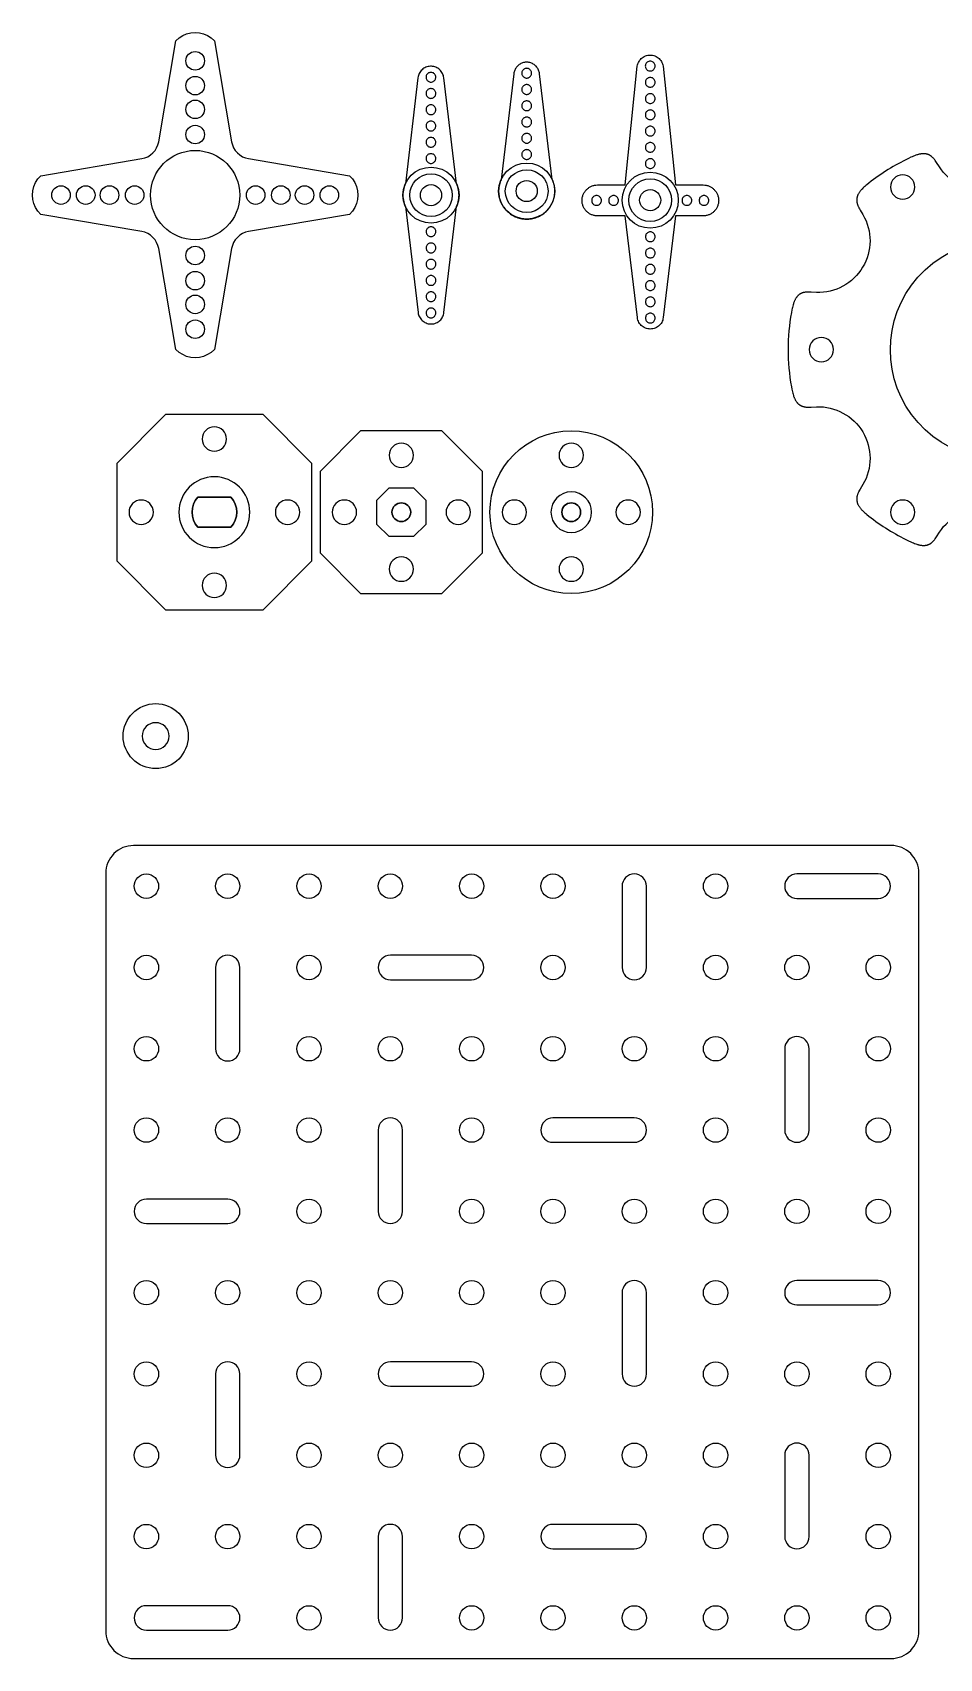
# Model space of a CAD drawing. Extents: x 544 to 790, y -228 to 395.
# Drawn here: x 543.9 to 655.4, y 194.5 to 394.5 of the extents above; entities that cross this region are included whole.
import ezdxf

# ---------------------------------------------------------------- set-up
doc = ezdxf.new("R2010")
doc.units = 0
doc.layers.add('FAB', color=7, linetype='CONTINUOUS')
doc.layers.add('SPACERS', color=7, linetype='CONTINUOUS')

msp = doc.modelspace()

# ---------------------------------------------------------------- linework, layer by layer
at = {"layer": 'FAB'}
for points in [[(561.47, 355.54), (559.37, 367.98), (559.28, 368.36), (559.12, 368.72), (558.92, 369.05), (558.66, 369.35), (558.37, 369.61), (558.03, 369.81), (557.67, 369.97), (557.29, 370.06), (544.86, 372.16), (544.51, 372.56), (544.23, 373.01), (544.02, 373.5), (543.9, 374.02), (543.86, 374.54), (543.9, 375.07), (544.02, 375.59), (544.23, 376.08), (544.51, 376.53), (544.86, 376.93), (557.29, 379.03), (557.67, 379.12), (558.03, 379.27), (558.37, 379.48), (558.66, 379.74), (558.92, 380.03), (559.12, 380.37), (559.28, 380.73), (559.37, 381.11), (561.47, 393.54), (561.87, 393.89), (562.32, 394.17), (562.81, 394.38), (563.33, 394.5), (563.86, 394.54), (564.38, 394.5), (564.9, 394.38), (565.39, 394.17), (565.84, 393.89), (566.24, 393.54), (568.34, 381.11), (568.43, 380.73), (568.59, 380.37), (568.79, 380.03), (569.05, 379.74), (569.34, 379.48), (569.68, 379.27), (570.04, 379.12), (570.42, 379.03), (582.85, 376.93), (583.2, 376.53), (583.48, 376.08), (583.69, 375.59), (583.81, 375.07), (583.86, 374.54), (583.81, 374.02), (583.69, 373.5), (583.48, 373.01), (583.2, 372.56), (582.85, 372.16), (570.42, 370.06), (570.04, 369.97), (569.68, 369.81), (569.34, 369.61), (569.05, 369.35), (568.79, 369.05), (568.59, 368.72), (568.43, 368.36), (568.34, 367.98), (566.24, 355.54), (565.84, 355.2), (565.39, 354.92), (564.9, 354.71), (564.38, 354.59), (563.86, 354.54), (563.33, 354.59), (562.81, 354.71), (562.32, 354.92), (561.87, 355.2)], [(591.28, 389.12), (591.26, 388.98), (589.71, 375.95), (589.63, 375.76), (589.56, 375.56), (589.5, 375.36), (589.46, 375.16), (589.43, 374.96), (589.41, 374.75), (589.41, 374.54), (589.41, 374.33), (589.43, 374.13), (589.46, 373.92), (589.51, 373.72), (589.56, 373.52), (589.63, 373.32), (589.71, 373.13), (591.28, 360.1), (591.3, 359.96), (591.33, 359.83), (591.38, 359.7), (591.44, 359.57), (591.51, 359.44), (591.59, 359.33), (591.68, 359.22), (591.78, 359.12), (591.88, 359.03), (592, 358.95), (592.12, 358.88), (592.25, 358.82), (592.38, 358.77), (592.52, 358.73), (592.65, 358.71), (592.79, 358.7), (592.93, 358.7), (593.08, 358.71), (593.21, 358.73), (593.35, 358.77), (593.48, 358.82), (593.61, 358.88), (593.73, 358.95), (593.85, 359.03), (593.95, 359.12), (594.05, 359.22), (594.14, 359.33), (594.22, 359.45), (594.29, 359.57), (594.35, 359.7), (594.39, 359.83), (594.43, 359.97), (594.45, 360.1), (596.01, 373.14), (596.08, 373.33), (596.15, 373.52), (596.21, 373.72), (596.25, 373.93), (596.28, 374.13), (596.3, 374.34), (596.31, 374.55), (596.3, 374.75), (596.28, 374.96), (596.25, 375.16), (596.21, 375.37), (596.15, 375.57), (596.08, 375.76), (596, 375.95), (594.44, 388.99), (594.41, 389.12), (594.38, 389.26), (594.33, 389.39), (594.27, 389.52), (594.2, 389.64), (594.12, 389.76), (594.03, 389.87), (593.93, 389.97), (593.83, 390.06), (593.71, 390.14), (593.59, 390.21), (593.46, 390.27), (593.33, 390.32), (593.2, 390.36), (593.06, 390.38), (592.92, 390.39), (592.78, 390.39), (592.64, 390.38), (592.5, 390.36), (592.36, 390.32), (592.23, 390.27), (592.1, 390.21), (591.98, 390.14), (591.87, 390.06), (591.76, 389.97), (591.66, 389.87), (591.57, 389.76), (591.49, 389.64), (591.42, 389.52), (591.36, 389.39), (591.32, 389.26)], [(603.05, 389.59), (603.03, 389.48), (601.48, 376.44), (601.42, 376.29), (601.36, 376.13), (601.31, 375.97), (601.27, 375.8), (601.23, 375.63), (601.21, 375.47), (601.19, 375.3), (601.18, 375.13), (601.18, 374.96), (601.19, 374.79), (601.21, 374.62), (601.23, 374.45), (601.26, 374.29), (601.3, 374.12), (601.35, 373.96), (601.41, 373.8), (601.48, 373.64), (601.55, 373.49), (601.63, 373.34), (601.71, 373.19), (601.81, 373.05), (601.91, 372.92), (602.02, 372.79), (602.13, 372.66), (602.25, 372.54), (602.38, 372.43), (602.51, 372.32), (602.64, 372.22), (602.78, 372.12), (602.93, 372.04), (603.08, 371.96), (603.23, 371.88), (603.39, 371.82), (603.55, 371.76), (603.71, 371.71), (603.88, 371.67), (604.04, 371.64), (604.21, 371.61), (604.38, 371.6), (604.55, 371.59), (604.72, 371.59), (604.89, 371.6), (605.06, 371.61), (605.22, 371.64), (605.39, 371.67), (605.56, 371.71), (605.72, 371.76), (605.88, 371.82), (606.03, 371.88), (606.19, 371.96), (606.34, 372.04), (606.48, 372.12), (606.62, 372.22), (606.76, 372.32), (606.89, 372.43), (607.02, 372.54), (607.13, 372.66), (607.25, 372.79), (607.36, 372.92), (607.46, 373.06), (607.55, 373.2), (607.64, 373.34), (607.72, 373.49), (607.79, 373.65), (607.85, 373.8), (607.91, 373.96), (607.96, 374.13), (608, 374.29), (608.03, 374.46), (608.06, 374.62), (608.07, 374.79), (608.08, 374.96), (608.08, 375.13), (608.07, 375.3), (608.05, 375.47), (608.03, 375.64), (607.99, 375.8), (607.95, 375.97), (607.9, 376.13), (607.85, 376.29), (607.78, 376.45), (606.21, 389.48), (606.19, 389.59), (606.17, 389.7), (606.14, 389.81), (606.1, 389.91), (606.05, 390.02), (605.99, 390.12), (605.93, 390.21), (605.86, 390.3), (605.79, 390.39), (605.71, 390.46), (605.62, 390.54), (605.53, 390.61), (605.43, 390.67), (605.33, 390.72), (605.23, 390.77), (605.12, 390.81), (605.01, 390.84), (604.9, 390.86), (604.79, 390.88), (604.68, 390.89), (604.57, 390.89), (604.45, 390.88), (604.34, 390.86), (604.23, 390.84), (604.12, 390.81), (604.01, 390.77), (603.91, 390.72), (603.81, 390.67), (603.72, 390.6), (603.63, 390.54), (603.54, 390.46), (603.46, 390.38), (603.38, 390.3), (603.32, 390.21), (603.25, 390.11), (603.2, 390.01), (603.15, 389.91), (603.11, 389.81), (603.08, 389.7)], [(604.63, 388.94), (604.7, 388.94), (604.77, 388.95), (604.83, 388.97), (604.9, 389), (604.96, 389.04), (605.01, 389.08), (605.07, 389.12), (605.11, 389.18), (605.15, 389.24), (605.18, 389.3), (605.2, 389.36), (605.22, 389.43), (605.23, 389.5), (605.23, 389.57), (605.22, 389.64), (605.2, 389.71), (605.18, 389.77), (605.15, 389.84), (605.11, 389.89), (605.07, 389.95), (605.01, 390), (604.96, 390.04), (604.9, 390.07), (604.83, 390.1), (604.77, 390.12), (604.7, 390.13), (604.63, 390.14), (604.56, 390.13), (604.49, 390.12), (604.42, 390.1), (604.36, 390.07), (604.3, 390.04), (604.24, 390), (604.19, 389.95), (604.15, 389.89), (604.11, 389.84), (604.08, 389.77), (604.05, 389.71), (604.04, 389.64), (604.03, 389.57), (604.03, 389.5), (604.04, 389.43), (604.05, 389.36), (604.08, 389.3), (604.11, 389.24), (604.15, 389.18), (604.19, 389.12), (604.24, 389.08), (604.3, 389.04), (604.36, 389), (604.42, 388.97), (604.49, 388.95), (604.56, 388.94)], [(626.34, 371.99), (622.91, 371.99), (621.42, 359.48), (621.39, 359.33), (621.35, 359.18), (621.3, 359.03), (621.23, 358.89), (621.15, 358.76), (621.06, 358.64), (620.95, 358.53), (620.83, 358.42), (620.71, 358.33), (620.58, 358.25), (620.44, 358.19), (620.29, 358.14), (620.14, 358.1), (619.99, 358.08), (619.83, 358.07), (619.68, 358.08), (619.52, 358.1), (619.37, 358.14), (619.23, 358.19), (619.09, 358.25), (618.95, 358.33), (618.83, 358.42), (618.71, 358.52), (618.61, 358.64), (618.51, 358.76), (618.43, 358.89), (618.36, 359.03), (618.31, 359.18), (618.27, 359.33), (618.24, 359.48), (616.74, 371.99), (613.34, 371.99), (613.15, 372), (613.06, 372.01), (612.97, 372.02), (612.88, 372.04), (612.79, 372.07), (612.7, 372.1), (612.61, 372.13), (612.53, 372.17), (612.44, 372.21), (612.36, 372.26), (612.28, 372.31), (612.21, 372.36), (612.13, 372.42), (612.06, 372.48), (611.99, 372.54), (611.93, 372.61), (611.87, 372.68), (611.81, 372.75), (611.76, 372.83), (611.71, 372.91), (611.66, 372.99), (611.62, 373.07), (611.58, 373.16), (611.55, 373.25), (611.52, 373.33), (611.49, 373.42), (611.47, 373.52), (611.46, 373.61), (611.45, 373.7), (611.44, 373.79), (611.44, 373.89), (611.44, 373.98), (611.45, 374.07), (611.46, 374.17), (611.47, 374.26), (611.49, 374.35), (611.52, 374.44), (611.55, 374.53), (611.58, 374.61), (611.62, 374.7), (611.66, 374.78), (611.71, 374.86), (611.76, 374.94), (611.81, 375.02), (611.87, 375.09), (611.93, 375.16), (611.99, 375.23), (612.06, 375.29), (612.13, 375.35), (612.21, 375.41), (612.28, 375.47), (612.36, 375.52), (612.44, 375.56), (612.53, 375.6), (612.61, 375.64), (612.7, 375.68), (612.79, 375.71), (612.88, 375.73), (612.97, 375.75), (613.06, 375.76), (613.15, 375.77), (613.34, 375.79), (616.73, 375.79), (618.23, 390.42), (618.27, 390.57), (618.31, 390.71), (618.37, 390.85), (618.44, 390.98), (618.52, 391.11), (618.61, 391.23), (618.72, 391.34), (618.83, 391.43), (618.96, 391.52), (619.09, 391.59), (619.23, 391.66), (619.37, 391.71), (619.52, 391.74), (619.66, 391.76), (619.81, 391.77), (619.97, 391.76), (620.11, 391.74), (620.26, 391.71), (620.4, 391.66), (620.54, 391.59), (620.67, 391.52), (620.8, 391.43), (620.91, 391.34), (621.02, 391.23), (621.11, 391.11), (621.19, 390.98), (621.26, 390.85), (621.32, 390.71), (621.36, 390.57), (621.4, 390.42), (622.92, 375.79), (626.34, 375.79), (626.52, 375.77), (626.61, 375.76), (626.71, 375.75), (626.8, 375.73), (626.89, 375.71), (626.98, 375.68), (627.06, 375.64), (627.15, 375.6), (627.23, 375.56), (627.31, 375.52), (627.39, 375.47), (627.47, 375.41), (627.54, 375.35), (627.61, 375.29), (627.68, 375.23), (627.74, 375.16), (627.8, 375.09), (627.86, 375.02), (627.92, 374.94), (627.97, 374.86), (628.01, 374.78), (628.05, 374.7), (628.09, 374.61), (628.12, 374.53), (628.15, 374.44), (628.18, 374.35), (628.2, 374.26), (628.21, 374.17), (628.23, 374.07), (628.23, 373.98), (628.24, 373.89), (628.23, 373.79), (628.23, 373.7), (628.21, 373.61), (628.2, 373.52), (628.18, 373.42), (628.15, 373.33), (628.12, 373.25), (628.09, 373.16), (628.05, 373.07), (628.01, 372.99), (627.97, 372.91), (627.92, 372.83), (627.86, 372.75), (627.8, 372.68), (627.74, 372.61), (627.68, 372.54), (627.61, 372.48), (627.54, 372.42), (627.47, 372.36), (627.39, 372.31), (627.31, 372.26), (627.23, 372.21), (627.15, 372.17), (627.06, 372.13), (626.98, 372.1), (626.89, 372.07), (626.8, 372.04), (626.71, 372.02), (626.61, 372.01), (626.52, 372)], [(619.81, 391.02), (619.72, 391.01), (619.63, 390.99), (619.54, 390.95), (619.46, 390.9), (619.39, 390.84), (619.33, 390.77), (619.28, 390.69), (619.24, 390.6), (619.22, 390.51), (619.21, 390.42), (619.22, 390.33), (619.24, 390.23), (619.28, 390.15), (619.33, 390.07), (619.39, 389.99), (619.46, 389.93), (619.54, 389.88), (619.63, 389.85), (619.72, 389.83), (619.81, 389.82), (619.91, 389.83), (620, 389.85), (620.09, 389.88), (620.17, 389.93), (620.24, 389.99), (620.3, 390.07), (620.35, 390.15), (620.38, 390.23), (620.41, 390.33), (620.41, 390.42), (620.41, 390.51), (620.38, 390.6), (620.35, 390.69), (620.3, 390.77), (620.24, 390.84), (620.17, 390.9), (620.09, 390.95), (620, 390.99), (619.91, 391.01)], [(592.85, 388.44), (592.94, 388.45), (593.03, 388.47), (593.11, 388.5), (593.18, 388.54), (593.25, 388.6), (593.31, 388.66), (593.36, 388.73), (593.41, 388.81), (593.43, 388.89), (593.45, 388.98), (593.45, 389.07), (593.44, 389.15), (593.42, 389.24), (593.39, 389.32), (593.34, 389.39), (593.28, 389.46), (593.22, 389.52), (593.15, 389.57), (593.07, 389.6), (592.98, 389.63), (592.9, 389.64), (592.81, 389.64), (592.72, 389.63), (592.64, 389.6), (592.56, 389.57), (592.49, 389.52), (592.42, 389.46), (592.36, 389.39), (592.32, 389.32), (592.28, 389.24), (592.26, 389.15), (592.25, 389.07), (592.26, 388.98), (592.27, 388.89), (592.3, 388.81), (592.34, 388.73), (592.39, 388.66), (592.45, 388.6), (592.52, 388.54), (592.6, 388.5), (592.68, 388.47), (592.77, 388.45)], [(604.63, 386.94), (604.7, 386.94), (604.77, 386.95), (604.83, 386.97), (604.9, 387), (604.96, 387.04), (605.01, 387.08), (605.07, 387.12), (605.11, 387.18), (605.15, 387.24), (605.18, 387.3), (605.2, 387.36), (605.22, 387.43), (605.23, 387.5), (605.23, 387.57), (605.22, 387.64), (605.2, 387.71), (605.18, 387.77), (605.15, 387.84), (605.11, 387.89), (605.07, 387.95), (605.01, 388), (604.96, 388.04), (604.9, 388.07), (604.83, 388.1), (604.77, 388.12), (604.7, 388.13), (604.63, 388.14), (604.56, 388.13), (604.49, 388.12), (604.42, 388.1), (604.36, 388.07), (604.3, 388.04), (604.24, 388), (604.19, 387.95), (604.15, 387.89), (604.11, 387.84), (604.08, 387.77), (604.05, 387.71), (604.04, 387.64), (604.03, 387.57), (604.03, 387.5), (604.04, 387.43), (604.05, 387.36), (604.08, 387.3), (604.11, 387.24), (604.15, 387.18), (604.19, 387.12), (604.24, 387.08), (604.3, 387.04), (604.36, 387), (604.42, 386.97), (604.49, 386.95), (604.56, 386.94)], [(619.82, 389.02), (619.73, 389.01), (619.64, 388.99), (619.55, 388.95), (619.47, 388.9), (619.4, 388.84), (619.34, 388.77), (619.29, 388.69), (619.25, 388.6), (619.23, 388.51), (619.22, 388.42), (619.23, 388.33), (619.25, 388.23), (619.29, 388.15), (619.34, 388.07), (619.4, 387.99), (619.47, 387.93), (619.55, 387.88), (619.64, 387.85), (619.73, 387.83), (619.82, 387.82), (619.91, 387.83), (620.01, 387.85), (620.09, 387.88), (620.17, 387.93), (620.24, 387.99), (620.31, 388.07), (620.36, 388.15), (620.39, 388.23), (620.41, 388.33), (620.42, 388.42), (620.41, 388.51), (620.39, 388.6), (620.36, 388.69), (620.31, 388.77), (620.24, 388.84), (620.17, 388.9), (620.09, 388.95), (620.01, 388.99), (619.91, 389.01)], [(592.85, 386.44), (592.94, 386.45), (593.03, 386.47), (593.11, 386.5), (593.18, 386.54), (593.25, 386.6), (593.31, 386.66), (593.36, 386.73), (593.41, 386.81), (593.43, 386.89), (593.45, 386.98), (593.45, 387.07), (593.44, 387.15), (593.42, 387.24), (593.39, 387.32), (593.34, 387.39), (593.28, 387.46), (593.22, 387.52), (593.15, 387.57), (593.07, 387.6), (592.98, 387.63), (592.9, 387.64), (592.81, 387.64), (592.72, 387.63), (592.64, 387.6), (592.56, 387.57), (592.49, 387.52), (592.42, 387.46), (592.36, 387.39), (592.32, 387.32), (592.28, 387.24), (592.26, 387.15), (592.25, 387.07), (592.26, 386.98), (592.27, 386.89), (592.3, 386.81), (592.34, 386.73), (592.39, 386.66), (592.45, 386.6), (592.52, 386.54), (592.6, 386.5), (592.68, 386.47), (592.77, 386.45)], [(604.63, 384.94), (604.7, 384.94), (604.77, 384.95), (604.83, 384.97), (604.9, 385), (604.96, 385.04), (605.01, 385.08), (605.07, 385.12), (605.11, 385.18), (605.15, 385.24), (605.18, 385.3), (605.2, 385.36), (605.22, 385.43), (605.23, 385.5), (605.23, 385.57), (605.22, 385.64), (605.2, 385.71), (605.18, 385.77), (605.15, 385.84), (605.11, 385.89), (605.07, 385.95), (605.01, 386), (604.96, 386.04), (604.9, 386.07), (604.83, 386.1), (604.77, 386.12), (604.7, 386.13), (604.63, 386.14), (604.56, 386.13), (604.49, 386.12), (604.42, 386.1), (604.36, 386.07), (604.3, 386.04), (604.24, 386), (604.19, 385.95), (604.15, 385.89), (604.11, 385.84), (604.08, 385.77), (604.05, 385.71), (604.04, 385.64), (604.03, 385.57), (604.03, 385.5), (604.04, 385.43), (604.05, 385.36), (604.08, 385.3), (604.11, 385.24), (604.15, 385.18), (604.19, 385.12), (604.24, 385.08), (604.3, 385.04), (604.36, 385), (604.42, 384.97), (604.49, 384.95), (604.56, 384.94)], [(619.82, 387.02), (619.73, 387.01), (619.64, 386.99), (619.55, 386.95), (619.47, 386.9), (619.4, 386.84), (619.34, 386.77), (619.29, 386.69), (619.25, 386.6), (619.23, 386.51), (619.22, 386.42), (619.23, 386.33), (619.25, 386.23), (619.29, 386.15), (619.34, 386.07), (619.4, 385.99), (619.47, 385.93), (619.55, 385.88), (619.64, 385.85), (619.73, 385.83), (619.82, 385.82), (619.91, 385.83), (620.01, 385.85), (620.09, 385.88), (620.17, 385.93), (620.24, 385.99), (620.31, 386.07), (620.36, 386.15), (620.39, 386.23), (620.41, 386.33), (620.42, 386.42), (620.41, 386.51), (620.39, 386.6), (620.36, 386.69), (620.31, 386.77), (620.24, 386.84), (620.17, 386.9), (620.09, 386.95), (620.01, 386.99), (619.91, 387.01)], [(592.85, 384.44), (592.94, 384.45), (593.03, 384.47), (593.11, 384.5), (593.18, 384.54), (593.25, 384.6), (593.31, 384.66), (593.36, 384.73), (593.41, 384.81), (593.43, 384.89), (593.45, 384.98), (593.45, 385.07), (593.44, 385.15), (593.42, 385.24), (593.39, 385.32), (593.34, 385.39), (593.28, 385.46), (593.22, 385.52), (593.15, 385.57), (593.07, 385.6), (592.98, 385.63), (592.9, 385.64), (592.81, 385.64), (592.72, 385.63), (592.64, 385.6), (592.56, 385.57), (592.49, 385.52), (592.42, 385.46), (592.36, 385.39), (592.32, 385.32), (592.28, 385.24), (592.26, 385.15), (592.25, 385.07), (592.26, 384.98), (592.27, 384.89), (592.3, 384.81), (592.34, 384.73), (592.39, 384.66), (592.45, 384.6), (592.52, 384.54), (592.6, 384.5), (592.68, 384.47), (592.77, 384.45)], [(604.63, 382.94), (604.7, 382.94), (604.77, 382.95), (604.83, 382.97), (604.9, 383), (604.96, 383.04), (605.01, 383.08), (605.07, 383.12), (605.11, 383.18), (605.15, 383.24), (605.18, 383.3), (605.2, 383.36), (605.22, 383.43), (605.23, 383.5), (605.23, 383.57), (605.22, 383.64), (605.2, 383.71), (605.18, 383.77), (605.15, 383.84), (605.11, 383.89), (605.07, 383.95), (605.01, 384), (604.96, 384.04), (604.9, 384.07), (604.83, 384.1), (604.77, 384.12), (604.7, 384.13), (604.63, 384.14), (604.56, 384.13), (604.49, 384.12), (604.42, 384.1), (604.36, 384.07), (604.3, 384.04), (604.24, 384), (604.19, 383.95), (604.15, 383.89), (604.11, 383.84), (604.08, 383.77), (604.05, 383.71), (604.04, 383.64), (604.03, 383.57), (604.03, 383.5), (604.04, 383.43), (604.05, 383.36), (604.08, 383.3), (604.11, 383.24), (604.15, 383.18), (604.19, 383.12), (604.24, 383.08), (604.3, 383.04), (604.36, 383), (604.42, 382.97), (604.49, 382.95), (604.56, 382.94)], [(619.82, 385.02), (619.73, 385.01), (619.64, 384.99), (619.55, 384.95), (619.47, 384.9), (619.4, 384.84), (619.34, 384.77), (619.29, 384.69), (619.25, 384.6), (619.23, 384.51), (619.22, 384.42), (619.23, 384.33), (619.25, 384.23), (619.29, 384.15), (619.34, 384.07), (619.4, 383.99), (619.47, 383.93), (619.55, 383.88), (619.64, 383.85), (619.73, 383.83), (619.82, 383.82), (619.91, 383.83), (620.01, 383.85), (620.09, 383.88), (620.17, 383.93), (620.24, 383.99), (620.31, 384.07), (620.36, 384.15), (620.39, 384.23), (620.41, 384.33), (620.42, 384.42), (620.41, 384.51), (620.39, 384.6), (620.36, 384.69), (620.31, 384.77), (620.24, 384.84), (620.17, 384.9), (620.09, 384.95), (620.01, 384.99), (619.91, 385.01)], [(592.85, 382.44), (592.94, 382.45), (593.03, 382.47), (593.11, 382.5), (593.18, 382.54), (593.25, 382.6), (593.31, 382.66), (593.36, 382.73), (593.41, 382.81), (593.43, 382.89), (593.45, 382.98), (593.45, 383.07), (593.44, 383.15), (593.42, 383.24), (593.39, 383.32), (593.34, 383.39), (593.28, 383.46), (593.22, 383.52), (593.15, 383.57), (593.07, 383.6), (592.98, 383.63), (592.9, 383.64), (592.81, 383.64), (592.72, 383.63), (592.64, 383.6), (592.56, 383.57), (592.49, 383.52), (592.42, 383.46), (592.36, 383.39), (592.32, 383.32), (592.28, 383.24), (592.26, 383.15), (592.25, 383.07), (592.26, 382.98), (592.27, 382.89), (592.3, 382.81), (592.34, 382.73), (592.39, 382.66), (592.45, 382.6), (592.52, 382.54), (592.6, 382.5), (592.68, 382.47), (592.77, 382.45)], [(604.63, 380.94), (604.7, 380.94), (604.77, 380.95), (604.83, 380.97), (604.9, 381), (604.96, 381.04), (605.01, 381.08), (605.07, 381.12), (605.11, 381.18), (605.15, 381.24), (605.18, 381.3), (605.2, 381.36), (605.22, 381.43), (605.23, 381.5), (605.23, 381.57), (605.22, 381.64), (605.2, 381.71), (605.18, 381.77), (605.15, 381.84), (605.11, 381.89), (605.07, 381.95), (605.01, 382), (604.96, 382.04), (604.9, 382.07), (604.83, 382.1), (604.77, 382.12), (604.7, 382.13), (604.63, 382.14), (604.56, 382.13), (604.49, 382.12), (604.42, 382.1), (604.36, 382.07), (604.3, 382.04), (604.24, 382), (604.19, 381.95), (604.15, 381.89), (604.11, 381.84), (604.08, 381.77), (604.05, 381.71), (604.04, 381.64), (604.03, 381.57), (604.03, 381.5), (604.04, 381.43), (604.05, 381.36), (604.08, 381.3), (604.11, 381.24), (604.15, 381.18), (604.19, 381.12), (604.24, 381.08), (604.3, 381.04), (604.36, 381), (604.42, 380.97), (604.49, 380.95), (604.56, 380.94)], [(619.82, 383.02), (619.73, 383.01), (619.64, 382.99), (619.55, 382.95), (619.47, 382.9), (619.4, 382.84), (619.34, 382.77), (619.29, 382.69), (619.25, 382.6), (619.23, 382.51), (619.22, 382.42), (619.23, 382.33), (619.25, 382.23), (619.29, 382.15), (619.34, 382.07), (619.4, 381.99), (619.47, 381.93), (619.55, 381.88), (619.64, 381.85), (619.73, 381.83), (619.82, 381.82), (619.91, 381.83), (620.01, 381.85), (620.09, 381.88), (620.17, 381.93), (620.24, 381.99), (620.31, 382.07), (620.36, 382.15), (620.39, 382.23), (620.41, 382.33), (620.42, 382.42), (620.41, 382.51), (620.39, 382.6), (620.36, 382.69), (620.31, 382.77), (620.24, 382.84), (620.17, 382.9), (620.09, 382.95), (620.01, 382.99), (619.91, 383.01)], [(592.85, 380.44), (592.94, 380.45), (593.03, 380.47), (593.11, 380.5), (593.18, 380.54), (593.25, 380.6), (593.31, 380.66), (593.36, 380.73), (593.41, 380.81), (593.43, 380.89), (593.45, 380.98), (593.45, 381.07), (593.44, 381.15), (593.42, 381.24), (593.39, 381.32), (593.34, 381.39), (593.28, 381.46), (593.22, 381.52), (593.15, 381.57), (593.07, 381.6), (592.98, 381.63), (592.9, 381.64), (592.81, 381.64), (592.72, 381.63), (592.64, 381.6), (592.56, 381.57), (592.49, 381.52), (592.42, 381.46), (592.36, 381.39), (592.32, 381.32), (592.28, 381.24), (592.26, 381.15), (592.25, 381.07), (592.26, 380.98), (592.27, 380.89), (592.3, 380.81), (592.34, 380.73), (592.39, 380.66), (592.45, 380.6), (592.52, 380.54), (592.6, 380.5), (592.68, 380.47), (592.77, 380.45)], [(604.63, 378.94), (604.7, 378.94), (604.77, 378.95), (604.83, 378.97), (604.9, 379), (604.96, 379.04), (605.01, 379.08), (605.07, 379.12), (605.11, 379.18), (605.15, 379.24), (605.18, 379.3), (605.2, 379.36), (605.22, 379.43), (605.23, 379.5), (605.23, 379.57), (605.22, 379.64), (605.2, 379.71), (605.18, 379.77), (605.15, 379.84), (605.11, 379.89), (605.07, 379.95), (605.01, 380), (604.96, 380.04), (604.9, 380.07), (604.83, 380.1), (604.77, 380.12), (604.7, 380.13), (604.63, 380.14), (604.56, 380.13), (604.49, 380.12), (604.42, 380.1), (604.36, 380.07), (604.3, 380.04), (604.24, 380), (604.19, 379.95), (604.15, 379.89), (604.11, 379.84), (604.08, 379.77), (604.05, 379.71), (604.04, 379.64), (604.03, 379.57), (604.03, 379.5), (604.04, 379.43), (604.05, 379.36), (604.08, 379.3), (604.11, 379.24), (604.15, 379.18), (604.19, 379.12), (604.24, 379.08), (604.3, 379.04), (604.36, 379), (604.42, 378.97), (604.49, 378.95), (604.56, 378.94)], [(619.82, 381.02), (619.73, 381.01), (619.64, 380.99), (619.55, 380.95), (619.47, 380.9), (619.4, 380.84), (619.34, 380.77), (619.29, 380.69), (619.25, 380.6), (619.23, 380.51), (619.22, 380.42), (619.23, 380.33), (619.25, 380.23), (619.29, 380.15), (619.34, 380.07), (619.4, 379.99), (619.47, 379.93), (619.55, 379.88), (619.64, 379.85), (619.73, 379.83), (619.82, 379.82), (619.91, 379.83), (620.01, 379.85), (620.09, 379.88), (620.17, 379.93), (620.24, 379.99), (620.31, 380.07), (620.36, 380.15), (620.39, 380.23), (620.41, 380.33), (620.42, 380.42), (620.41, 380.51), (620.39, 380.6), (620.36, 380.69), (620.31, 380.77), (620.24, 380.84), (620.17, 380.9), (620.09, 380.95), (620.01, 380.99), (619.91, 381.01)], [(592.85, 378.44), (592.94, 378.45), (593.03, 378.47), (593.11, 378.5), (593.18, 378.54), (593.25, 378.6), (593.31, 378.66), (593.36, 378.73), (593.41, 378.81), (593.43, 378.89), (593.45, 378.98), (593.45, 379.07), (593.44, 379.15), (593.42, 379.24), (593.39, 379.32), (593.34, 379.39), (593.28, 379.46), (593.22, 379.52), (593.15, 379.57), (593.07, 379.6), (592.98, 379.63), (592.9, 379.64), (592.81, 379.64), (592.72, 379.63), (592.64, 379.6), (592.56, 379.57), (592.49, 379.52), (592.42, 379.46), (592.36, 379.39), (592.32, 379.32), (592.28, 379.24), (592.26, 379.15), (592.25, 379.07), (592.26, 378.98), (592.27, 378.89), (592.3, 378.81), (592.34, 378.73), (592.39, 378.66), (592.45, 378.6), (592.52, 378.54), (592.6, 378.5), (592.68, 378.47), (592.77, 378.45)], [(619.82, 379.02), (619.73, 379.01), (619.64, 378.99), (619.55, 378.95), (619.47, 378.9), (619.4, 378.84), (619.34, 378.77), (619.29, 378.69), (619.25, 378.6), (619.23, 378.51), (619.22, 378.42), (619.23, 378.33), (619.25, 378.23), (619.29, 378.15), (619.34, 378.07), (619.4, 377.99), (619.47, 377.93), (619.55, 377.88), (619.64, 377.85), (619.73, 377.83), (619.82, 377.82), (619.91, 377.83), (620.01, 377.85), (620.09, 377.88), (620.17, 377.93), (620.24, 377.99), (620.31, 378.07), (620.36, 378.15), (620.39, 378.23), (620.41, 378.33), (620.42, 378.42), (620.41, 378.51), (620.39, 378.6), (620.36, 378.69), (620.31, 378.77), (620.24, 378.84), (620.17, 378.9), (620.09, 378.95), (620.01, 378.99), (619.91, 379.01)], [(613.22, 373.29), (613.31, 373.29), (613.4, 373.32), (613.49, 373.35), (613.57, 373.4), (613.64, 373.46), (613.7, 373.53), (613.75, 373.61), (613.79, 373.7), (613.81, 373.79), (613.82, 373.89), (613.81, 373.98), (613.79, 374.07), (613.75, 374.16), (613.7, 374.24), (613.64, 374.31), (613.57, 374.37), (613.49, 374.42), (613.4, 374.46), (613.31, 374.48), (613.22, 374.49), (613.12, 374.48), (613.03, 374.46), (612.94, 374.42), (612.86, 374.37), (612.79, 374.31), (612.73, 374.24), (612.68, 374.16), (612.65, 374.07), (612.62, 373.98), (612.62, 373.89), (612.62, 373.79), (612.65, 373.7), (612.68, 373.61), (612.73, 373.53), (612.79, 373.46), (612.86, 373.4), (612.94, 373.35), (613.03, 373.32), (613.12, 373.29)], [(615.32, 373.29), (615.41, 373.29), (615.5, 373.32), (615.59, 373.35), (615.67, 373.4), (615.74, 373.46), (615.8, 373.53), (615.85, 373.61), (615.89, 373.7), (615.91, 373.79), (615.92, 373.89), (615.91, 373.98), (615.89, 374.07), (615.85, 374.16), (615.8, 374.24), (615.74, 374.31), (615.67, 374.37), (615.59, 374.42), (615.5, 374.46), (615.41, 374.48), (615.32, 374.49), (615.22, 374.48), (615.13, 374.46), (615.04, 374.42), (614.96, 374.37), (614.89, 374.31), (614.83, 374.24), (614.78, 374.16), (614.75, 374.07), (614.72, 373.98), (614.72, 373.89), (614.72, 373.79), (614.75, 373.7), (614.78, 373.61), (614.83, 373.53), (614.89, 373.46), (614.96, 373.4), (615.04, 373.35), (615.13, 373.32), (615.22, 373.29)], [(624.33, 373.29), (624.42, 373.29), (624.51, 373.32), (624.6, 373.35), (624.68, 373.4), (624.75, 373.46), (624.81, 373.53), (624.86, 373.61), (624.9, 373.7), (624.92, 373.79), (624.93, 373.89), (624.92, 373.98), (624.9, 374.07), (624.86, 374.16), (624.81, 374.24), (624.75, 374.31), (624.68, 374.37), (624.6, 374.42), (624.51, 374.46), (624.42, 374.48), (624.33, 374.49), (624.23, 374.48), (624.14, 374.46), (624.05, 374.42), (623.97, 374.37), (623.9, 374.31), (623.84, 374.24), (623.79, 374.16), (623.76, 374.07), (623.73, 373.98), (623.73, 373.89), (623.73, 373.79), (623.76, 373.7), (623.79, 373.61), (623.84, 373.53), (623.9, 373.46), (623.97, 373.4), (624.05, 373.35), (624.14, 373.32), (624.23, 373.29)], [(626.43, 373.29), (626.52, 373.29), (626.61, 373.32), (626.7, 373.35), (626.78, 373.4), (626.85, 373.46), (626.91, 373.53), (626.96, 373.61), (627, 373.7), (627.02, 373.79), (627.03, 373.89), (627.02, 373.98), (627, 374.07), (626.96, 374.16), (626.91, 374.24), (626.85, 374.31), (626.78, 374.37), (626.7, 374.42), (626.61, 374.46), (626.52, 374.48), (626.43, 374.49), (626.33, 374.48), (626.24, 374.46), (626.15, 374.42), (626.07, 374.37), (626, 374.31), (625.94, 374.24), (625.89, 374.16), (625.86, 374.07), (625.83, 373.98), (625.83, 373.89), (625.83, 373.79), (625.86, 373.7), (625.89, 373.61), (625.94, 373.53), (626, 373.46), (626.07, 373.4), (626.15, 373.35), (626.24, 373.32), (626.33, 373.29)], [(592.86, 370.64), (592.77, 370.64), (592.69, 370.62), (592.6, 370.59), (592.53, 370.54), (592.46, 370.49), (592.4, 370.43), (592.35, 370.36), (592.31, 370.28), (592.28, 370.2), (592.26, 370.11), (592.26, 370.02), (592.27, 369.93), (592.29, 369.85), (592.32, 369.77), (592.37, 369.69), (592.43, 369.63), (592.49, 369.57), (592.56, 369.52), (592.64, 369.48), (592.73, 369.46), (592.81, 369.45), (592.9, 369.45), (592.99, 369.46), (593.07, 369.48), (593.15, 369.52), (593.22, 369.57), (593.29, 369.63), (593.35, 369.69), (593.39, 369.77), (593.43, 369.85), (593.45, 369.93), (593.46, 370.02), (593.45, 370.11), (593.44, 370.2), (593.41, 370.28), (593.37, 370.36), (593.32, 370.43), (593.26, 370.49), (593.19, 370.54), (593.11, 370.59), (593.03, 370.62), (592.95, 370.64)], [(619.83, 370.02), (619.73, 370.01), (619.64, 369.99), (619.55, 369.95), (619.47, 369.9), (619.4, 369.84), (619.34, 369.77), (619.29, 369.69), (619.26, 369.6), (619.23, 369.51), (619.23, 369.42), (619.23, 369.33), (619.26, 369.23), (619.29, 369.15), (619.34, 369.07), (619.4, 368.99), (619.47, 368.93), (619.55, 368.88), (619.64, 368.85), (619.73, 368.83), (619.83, 368.82), (619.92, 368.83), (620.01, 368.85), (620.1, 368.88), (620.18, 368.93), (620.25, 368.99), (620.31, 369.07), (620.36, 369.15), (620.4, 369.23), (620.42, 369.33), (620.43, 369.42), (620.42, 369.51), (620.4, 369.6), (620.36, 369.69), (620.31, 369.77), (620.25, 369.84), (620.18, 369.9), (620.1, 369.95), (620.01, 369.99), (619.92, 370.01)], [(592.86, 368.64), (592.77, 368.64), (592.69, 368.62), (592.6, 368.59), (592.53, 368.54), (592.46, 368.49), (592.4, 368.43), (592.35, 368.36), (592.31, 368.28), (592.28, 368.2), (592.26, 368.11), (592.26, 368.02), (592.27, 367.93), (592.29, 367.85), (592.32, 367.77), (592.37, 367.69), (592.43, 367.63), (592.49, 367.57), (592.56, 367.52), (592.64, 367.48), (592.73, 367.46), (592.81, 367.45), (592.9, 367.45), (592.99, 367.46), (593.07, 367.48), (593.15, 367.52), (593.22, 367.57), (593.29, 367.63), (593.35, 367.69), (593.39, 367.77), (593.43, 367.85), (593.45, 367.93), (593.46, 368.02), (593.45, 368.11), (593.44, 368.2), (593.41, 368.28), (593.37, 368.36), (593.32, 368.43), (593.26, 368.49), (593.19, 368.54), (593.11, 368.59), (593.03, 368.62), (592.95, 368.64)], [(619.83, 368.02), (619.73, 368.01), (619.64, 367.99), (619.55, 367.95), (619.47, 367.9), (619.4, 367.84), (619.34, 367.77), (619.29, 367.69), (619.26, 367.6), (619.23, 367.51), (619.23, 367.42), (619.23, 367.33), (619.26, 367.23), (619.29, 367.15), (619.34, 367.07), (619.4, 366.99), (619.47, 366.93), (619.55, 366.88), (619.64, 366.85), (619.73, 366.83), (619.83, 366.82), (619.92, 366.83), (620.01, 366.85), (620.1, 366.88), (620.18, 366.93), (620.25, 366.99), (620.31, 367.07), (620.36, 367.15), (620.4, 367.23), (620.42, 367.33), (620.43, 367.42), (620.42, 367.51), (620.4, 367.6), (620.36, 367.69), (620.31, 367.77), (620.25, 367.84), (620.18, 367.9), (620.1, 367.95), (620.01, 367.99), (619.92, 368.01)], [(592.86, 366.64), (592.77, 366.64), (592.69, 366.62), (592.6, 366.59), (592.53, 366.54), (592.46, 366.49), (592.4, 366.43), (592.35, 366.36), (592.31, 366.28), (592.28, 366.2), (592.26, 366.11), (592.26, 366.02), (592.27, 365.93), (592.29, 365.85), (592.32, 365.77), (592.37, 365.69), (592.43, 365.63), (592.49, 365.57), (592.56, 365.52), (592.64, 365.48), (592.73, 365.46), (592.81, 365.45), (592.9, 365.45), (592.99, 365.46), (593.07, 365.48), (593.15, 365.52), (593.22, 365.57), (593.29, 365.63), (593.35, 365.69), (593.39, 365.77), (593.43, 365.85), (593.45, 365.93), (593.46, 366.02), (593.45, 366.11), (593.44, 366.2), (593.41, 366.28), (593.37, 366.36), (593.32, 366.43), (593.26, 366.49), (593.19, 366.54), (593.11, 366.59), (593.03, 366.62), (592.95, 366.64)], [(619.83, 366.02), (619.73, 366.01), (619.64, 365.99), (619.55, 365.95), (619.47, 365.9), (619.4, 365.84), (619.34, 365.77), (619.29, 365.69), (619.26, 365.6), (619.23, 365.51), (619.23, 365.42), (619.23, 365.33), (619.26, 365.23), (619.29, 365.15), (619.34, 365.07), (619.4, 364.99), (619.47, 364.93), (619.55, 364.88), (619.64, 364.85), (619.73, 364.83), (619.83, 364.82), (619.92, 364.83), (620.01, 364.85), (620.1, 364.88), (620.18, 364.93), (620.25, 364.99), (620.31, 365.07), (620.36, 365.15), (620.4, 365.23), (620.42, 365.33), (620.43, 365.42), (620.42, 365.51), (620.4, 365.6), (620.36, 365.69), (620.31, 365.77), (620.25, 365.84), (620.18, 365.9), (620.1, 365.95), (620.01, 365.99), (619.92, 366.01)], [(592.86, 364.64), (592.77, 364.64), (592.69, 364.62), (592.6, 364.59), (592.53, 364.54), (592.46, 364.49), (592.4, 364.43), (592.35, 364.36), (592.31, 364.28), (592.28, 364.2), (592.26, 364.11), (592.26, 364.02), (592.27, 363.93), (592.29, 363.85), (592.32, 363.77), (592.37, 363.69), (592.43, 363.63), (592.49, 363.57), (592.56, 363.52), (592.64, 363.48), (592.73, 363.46), (592.81, 363.45), (592.9, 363.45), (592.99, 363.46), (593.07, 363.48), (593.15, 363.52), (593.22, 363.57), (593.29, 363.63), (593.35, 363.69), (593.39, 363.77), (593.43, 363.85), (593.45, 363.93), (593.46, 364.02), (593.45, 364.11), (593.44, 364.2), (593.41, 364.28), (593.37, 364.36), (593.32, 364.43), (593.26, 364.49), (593.19, 364.54), (593.11, 364.59), (593.03, 364.62), (592.95, 364.64)], [(619.83, 364.02), (619.73, 364.01), (619.64, 363.99), (619.55, 363.95), (619.47, 363.9), (619.4, 363.84), (619.34, 363.77), (619.29, 363.69), (619.26, 363.6), (619.23, 363.51), (619.23, 363.42), (619.23, 363.33), (619.26, 363.23), (619.29, 363.15), (619.34, 363.07), (619.4, 362.99), (619.47, 362.93), (619.55, 362.88), (619.64, 362.85), (619.73, 362.83), (619.83, 362.82), (619.92, 362.83), (620.01, 362.85), (620.1, 362.88), (620.18, 362.93), (620.25, 362.99), (620.31, 363.07), (620.36, 363.15), (620.4, 363.23), (620.42, 363.33), (620.43, 363.42), (620.42, 363.51), (620.4, 363.6), (620.36, 363.69), (620.31, 363.77), (620.25, 363.84), (620.18, 363.9), (620.1, 363.95), (620.01, 363.99), (619.92, 364.01)], [(592.86, 362.64), (592.77, 362.64), (592.69, 362.62), (592.6, 362.59), (592.53, 362.54), (592.46, 362.49), (592.4, 362.43), (592.35, 362.36), (592.31, 362.28), (592.28, 362.2), (592.26, 362.11), (592.26, 362.02), (592.27, 361.93), (592.29, 361.85), (592.32, 361.77), (592.37, 361.69), (592.43, 361.63), (592.49, 361.57), (592.56, 361.52), (592.64, 361.48), (592.73, 361.46), (592.81, 361.45), (592.9, 361.45), (592.99, 361.46), (593.07, 361.48), (593.15, 361.52), (593.22, 361.57), (593.29, 361.63), (593.35, 361.69), (593.39, 361.77), (593.43, 361.85), (593.45, 361.93), (593.46, 362.02), (593.45, 362.11), (593.44, 362.2), (593.41, 362.28), (593.37, 362.36), (593.32, 362.43), (593.26, 362.49), (593.19, 362.54), (593.11, 362.59), (593.03, 362.62), (592.95, 362.64)], [(619.83, 362.02), (619.73, 362.01), (619.64, 361.99), (619.55, 361.95), (619.47, 361.9), (619.4, 361.84), (619.34, 361.77), (619.29, 361.69), (619.26, 361.6), (619.23, 361.51), (619.23, 361.42), (619.23, 361.33), (619.26, 361.23), (619.29, 361.15), (619.34, 361.07), (619.4, 360.99), (619.47, 360.93), (619.55, 360.88), (619.64, 360.85), (619.73, 360.83), (619.83, 360.82), (619.92, 360.83), (620.01, 360.85), (620.1, 360.88), (620.18, 360.93), (620.25, 360.99), (620.31, 361.07), (620.36, 361.15), (620.4, 361.23), (620.42, 361.33), (620.43, 361.42), (620.42, 361.51), (620.4, 361.6), (620.36, 361.69), (620.31, 361.77), (620.25, 361.84), (620.18, 361.9), (620.1, 361.95), (620.01, 361.99), (619.92, 362.01)], [(592.86, 360.64), (592.77, 360.64), (592.69, 360.62), (592.6, 360.59), (592.53, 360.54), (592.46, 360.49), (592.4, 360.43), (592.35, 360.36), (592.31, 360.28), (592.28, 360.2), (592.26, 360.11), (592.26, 360.02), (592.27, 359.93), (592.29, 359.85), (592.32, 359.77), (592.37, 359.69), (592.43, 359.63), (592.49, 359.57), (592.56, 359.52), (592.64, 359.48), (592.73, 359.46), (592.81, 359.45), (592.9, 359.45), (592.99, 359.46), (593.07, 359.48), (593.15, 359.52), (593.22, 359.57), (593.29, 359.63), (593.35, 359.69), (593.39, 359.77), (593.43, 359.85), (593.45, 359.93), (593.46, 360.02), (593.45, 360.11), (593.44, 360.2), (593.41, 360.28), (593.37, 360.36), (593.32, 360.43), (593.26, 360.49), (593.19, 360.54), (593.11, 360.59), (593.03, 360.62), (592.95, 360.64)], [(619.83, 360.02), (619.73, 360.01), (619.64, 359.99), (619.55, 359.95), (619.47, 359.9), (619.4, 359.84), (619.34, 359.77), (619.29, 359.69), (619.26, 359.6), (619.23, 359.51), (619.23, 359.42), (619.23, 359.33), (619.26, 359.23), (619.29, 359.15), (619.34, 359.07), (619.4, 358.99), (619.47, 358.93), (619.55, 358.88), (619.64, 358.85), (619.73, 358.83), (619.83, 358.82), (619.92, 358.83), (620.01, 358.85), (620.1, 358.88), (620.18, 358.93), (620.25, 358.99), (620.31, 359.07), (620.36, 359.15), (620.4, 359.23), (620.42, 359.33), (620.43, 359.42), (620.42, 359.51), (620.4, 359.6), (620.36, 359.69), (620.31, 359.77), (620.25, 359.84), (620.18, 359.9), (620.1, 359.95), (620.01, 359.99), (619.92, 360.01)], [(554.22, 329.54), (560.22, 323.54), (572.22, 323.54), (578.22, 329.54), (578.22, 341.54), (572.22, 347.54), (560.22, 347.54), (554.22, 341.54)], [(579.21, 340.54), (579.21, 330.54), (584.21, 325.54), (594.21, 325.54), (599.21, 330.54), (599.21, 340.54), (594.21, 345.54), (584.21, 345.54)], [(587.71, 332.54), (586.21, 334.04), (586.21, 337.04), (587.71, 338.54), (590.71, 338.54), (592.21, 337.04), (592.21, 334.04), (590.71, 332.54)]]:
    msp.add_lwpolyline(points, close=True, dxfattribs=at)
for points in [[(666.5, 378.94, -0.591623), (655.38, 378.01), (655.04, 378.56), (654.95, 378.69), (654.87, 378.81), (654.82, 378.87), (654.78, 378.93), (654.73, 378.98), (654.69, 379.04), (654.64, 379.09), (654.59, 379.14), (654.54, 379.19), (654.49, 379.23), (654.47, 379.26), (654.44, 379.28), (654.42, 379.3), (654.39, 379.32), (654.37, 379.34), (654.34, 379.36), (654.32, 379.37), (654.29, 379.39), (654.26, 379.41), (654.24, 379.43), (654.21, 379.44), (654.18, 379.46), (654.15, 379.47), (654.13, 379.49), (654.1, 379.5), (654.07, 379.51), (654.04, 379.52), (654.01, 379.54), (653.98, 379.55), (653.95, 379.56), (653.92, 379.57), (653.89, 379.58), (653.86, 379.58), (653.83, 379.59), (653.8, 379.6), (653.77, 379.6), (653.74, 379.61), (653.71, 379.62), (653.68, 379.62), (653.65, 379.62), (653.61, 379.63), (653.58, 379.63), (653.55, 379.63), (653.52, 379.63), (653.49, 379.64), (653.45, 379.64), (653.39, 379.63), (653.32, 379.63), (653.25, 379.63), (653.18, 379.62), (653.11, 379.61), (653.04, 379.6), (652.97, 379.58), (652.9, 379.57), (652.83, 379.55), (652.76, 379.53), (652.69, 379.51), (652.62, 379.49), (652.47, 379.44), (652.32, 379.39), (652.18, 379.33), (652.03, 379.26), (651.88, 379.2), (651.59, 379.06, 0.055223), (646.71, 376.02), (646.46, 375.82), (646.33, 375.72), (646.21, 375.61), (646.1, 375.51), (645.98, 375.4), (645.87, 375.29), (645.82, 375.23), (645.77, 375.18), (645.72, 375.12), (645.68, 375.07), (645.63, 375.01), (645.59, 374.95), (645.55, 374.89), (645.51, 374.84), (645.47, 374.78), (645.44, 374.72), (645.4, 374.66), (645.37, 374.6), (645.36, 374.57), (645.35, 374.54), (645.33, 374.51), (645.32, 374.48), (645.31, 374.45), (645.3, 374.42), (645.29, 374.39), (645.28, 374.36), (645.27, 374.33), (645.26, 374.3), (645.25, 374.27), (645.25, 374.24), (645.24, 374.21), (645.23, 374.18), (645.23, 374.15), (645.22, 374.12), (645.22, 374.09), (645.22, 374.06), (645.22, 374.03), (645.21, 373.99), (645.21, 373.96), (645.21, 373.93), (645.21, 373.9), (645.21, 373.87), (645.21, 373.84), (645.22, 373.81), (645.22, 373.78), (645.22, 373.74), (645.23, 373.71), (645.23, 373.68), (645.24, 373.65), (645.24, 373.62), (645.25, 373.59), (645.26, 373.55), (645.27, 373.52), (645.28, 373.49), (645.3, 373.43), (645.32, 373.36), (645.34, 373.3), (645.37, 373.23), (645.4, 373.17), (645.43, 373.1), (645.46, 373.04), (645.49, 372.97), (645.57, 372.84), (645.64, 372.7), (645.98, 372.15, -0.591623), (640.25, 362.58), (639.6, 362.62), (639.45, 362.62), (639.3, 362.62), (639.22, 362.62), (639.15, 362.62), (639.08, 362.62), (639.01, 362.61), (638.94, 362.6), (638.87, 362.59), (638.8, 362.58), (638.74, 362.57), (638.7, 362.56), (638.67, 362.55), (638.64, 362.55), (638.61, 362.54), (638.58, 362.53), (638.55, 362.52), (638.52, 362.51), (638.49, 362.5), (638.46, 362.48), (638.43, 362.47), (638.4, 362.46), (638.37, 362.45), (638.34, 362.43), (638.32, 362.42), (638.29, 362.4), (638.26, 362.39), (638.23, 362.37), (638.21, 362.35), (638.18, 362.34), (638.16, 362.32), (638.13, 362.3), (638.11, 362.28), (638.08, 362.26), (638.06, 362.24), (638.04, 362.22), (638.01, 362.2), (637.99, 362.18), (637.97, 362.15), (637.95, 362.13), (637.92, 362.11), (637.9, 362.08), (637.88, 362.06), (637.86, 362.03), (637.84, 362.01), (637.82, 361.98), (637.8, 361.96), (637.76, 361.9), (637.73, 361.85), (637.69, 361.79), (637.66, 361.73), (637.63, 361.67), (637.59, 361.6), (637.56, 361.54), (637.54, 361.47), (637.51, 361.4), (637.48, 361.33), (637.46, 361.26), (637.43, 361.19), (637.39, 361.05), (637.35, 360.9), (637.31, 360.74), (637.27, 360.58), (637.24, 360.43), (637.18, 360.11, 0.088159), (637.18, 350.98), (637.24, 350.66), (637.27, 350.5), (637.31, 350.35), (637.35, 350.19), (637.39, 350.04), (637.43, 349.9), (637.46, 349.82), (637.48, 349.75), (637.51, 349.68), (637.54, 349.62), (637.56, 349.55), (637.59, 349.48), (637.63, 349.42), (637.66, 349.36), (637.69, 349.3), (637.73, 349.24), (637.76, 349.19), (637.8, 349.13), (637.82, 349.1), (637.84, 349.08), (637.86, 349.05), (637.88, 349.03), (637.9, 349), (637.92, 348.98), (637.95, 348.96), (637.97, 348.93), (637.99, 348.91), (638.01, 348.89), (638.04, 348.87), (638.06, 348.85), (638.08, 348.83), (638.11, 348.81), (638.13, 348.79), (638.16, 348.77), (638.18, 348.75), (638.21, 348.74), (638.23, 348.72), (638.26, 348.7), (638.29, 348.69), (638.32, 348.67), (638.34, 348.66), (638.37, 348.64), (638.4, 348.63), (638.43, 348.62), (638.46, 348.6), (638.49, 348.59), (638.52, 348.58), (638.55, 348.57), (638.58, 348.56), (638.61, 348.55), (638.64, 348.54), (638.67, 348.53), (638.7, 348.53), (638.74, 348.52), (638.8, 348.51), (638.87, 348.49), (638.94, 348.48), (639.01, 348.48), (639.08, 348.47), (639.15, 348.47), (639.22, 348.47), (639.3, 348.46), (639.45, 348.47), (639.6, 348.47), (640.25, 348.51, -0.591623), (645.98, 338.93), (645.64, 338.38), (645.57, 338.25), (645.49, 338.12), (645.46, 338.05), (645.43, 337.99), (645.4, 337.92), (645.37, 337.86), (645.34, 337.79), (645.32, 337.73), (645.3, 337.66), (645.28, 337.6), (645.27, 337.57), (645.26, 337.53), (645.25, 337.5), (645.24, 337.47), (645.24, 337.44), (645.23, 337.41), (645.23, 337.38), (645.22, 337.34), (645.22, 337.31), (645.22, 337.28), (645.21, 337.25), (645.21, 337.22), (645.21, 337.19), (645.21, 337.16), (645.21, 337.12), (645.21, 337.09), (645.22, 337.06), (645.22, 337.03), (645.22, 337), (645.22, 336.97), (645.23, 336.94), (645.23, 336.91), (645.24, 336.88), (645.25, 336.85), (645.25, 336.82), (645.26, 336.79), (645.27, 336.76), (645.28, 336.72), (645.29, 336.69), (645.3, 336.66), (645.31, 336.63), (645.32, 336.6), (645.33, 336.57), (645.35, 336.54), (645.36, 336.51), (645.37, 336.49), (645.4, 336.43), (645.44, 336.37), (645.47, 336.31), (645.51, 336.25), (645.55, 336.19), (645.59, 336.14), (645.63, 336.08), (645.68, 336.02), (645.72, 335.97), (645.77, 335.91), (645.82, 335.85), (645.87, 335.8), (645.98, 335.69), (646.1, 335.58), (646.21, 335.48), (646.33, 335.37), (646.46, 335.27), (646.71, 335.06, 0.055223), (651.59, 332.03), (651.88, 331.89), (652.03, 331.82), (652.18, 331.76), (652.32, 331.7), (652.47, 331.65), (652.62, 331.6), (652.69, 331.58), (652.76, 331.56), (652.83, 331.54), (652.9, 331.52), (652.97, 331.5), (653.04, 331.49), (653.11, 331.48), (653.18, 331.47), (653.25, 331.46), (653.32, 331.46), (653.39, 331.45), (653.45, 331.45), (653.49, 331.45), (653.52, 331.45), (653.55, 331.46), (653.58, 331.46), (653.61, 331.46), (653.65, 331.46), (653.68, 331.47), (653.71, 331.47), (653.74, 331.48), (653.77, 331.48), (653.8, 331.49), (653.83, 331.5), (653.86, 331.5), (653.89, 331.51), (653.92, 331.52), (653.95, 331.53), (653.98, 331.54), (654.01, 331.55), (654.04, 331.56), (654.07, 331.58), (654.1, 331.59), (654.13, 331.6), (654.15, 331.62), (654.18, 331.63), (654.21, 331.65), (654.24, 331.66), (654.26, 331.68), (654.29, 331.7), (654.32, 331.71), (654.34, 331.73), (654.37, 331.75), (654.39, 331.77), (654.42, 331.79), (654.44, 331.81), (654.47, 331.83), (654.49, 331.85), (654.54, 331.9), (654.59, 331.95), (654.64, 332), (654.69, 332.05), (654.73, 332.1), (654.78, 332.16), (654.82, 332.22), (654.87, 332.28), (654.95, 332.4), (655.04, 332.53), (655.38, 333.08, -0.591623), (666.5, 332.15)], [(670.51, 344.47, -1.912659), (670.5, 366.59, -0.135306)]]:
    msp.add_lwpolyline(points, format="xyb", dxfattribs=at)
for points in [[(564.19, 337.4), (568.25, 337.4, -0.388064), (568.25, 333.69), (564.19, 333.69, -0.388064)], [(564.19, 337.4, 0.388064), (564.19, 333.69), (568.25, 333.69, 0.388064), (568.25, 337.4)], [(556.27, 194.54), (649.44, 194.54, 0.414214), (652.86, 197.96), (652.86, 291.13, 0.414214), (649.44, 294.54), (556.27, 294.54, 0.414214), (552.86, 291.13), (552.86, 197.96, 0.414214)], [(617.86, 291.04, 0.414214), (616.36, 289.54), (616.36, 279.54, 1), (619.36, 279.54), (619.36, 289.54, 0.414214)], [(636.36, 289.54, 0.414214), (637.86, 288.04), (647.86, 288.04, 1), (647.86, 291.04), (637.86, 291.04, 0.414214)], [(567.86, 268.04, 0.414214), (569.36, 269.54), (569.36, 279.54, 1), (566.36, 279.54), (566.36, 269.54, 0.414214)], [(599.36, 279.54, 0.414214), (597.86, 281.04), (587.86, 281.04, 1), (587.86, 278.04), (597.86, 278.04, 0.414214)], [(637.86, 271.04, 0.414214), (636.36, 269.54), (636.36, 259.54, 1), (639.36, 259.54), (639.36, 269.54, 0.414214)], [(587.86, 248.04, 0.414214), (589.36, 249.54), (589.36, 259.54, 1), (586.36, 259.54), (586.36, 249.54, 0.414214)], [(606.36, 259.54, 0.414214), (607.86, 258.04), (617.86, 258.04, 1), (617.86, 261.04), (607.86, 261.04, 0.414214)], [(569.36, 249.54, 0.414214), (567.86, 251.04), (557.86, 251.04, 1), (557.86, 248.04), (567.86, 248.04, 0.414214)], [(617.86, 241.04, 0.414214), (616.36, 239.54), (616.36, 229.54, 1), (619.36, 229.54), (619.36, 239.54, 0.414214)], [(636.36, 239.54, 0.414214), (637.86, 238.04), (647.86, 238.04, 1), (647.86, 241.04), (637.86, 241.04, 0.414214)], [(567.86, 218.04, 0.414214), (569.36, 219.54), (569.36, 229.54, 1), (566.36, 229.54), (566.36, 219.54, 0.414214)], [(599.36, 229.54, 0.414214), (597.86, 231.04), (587.86, 231.04, 1), (587.86, 228.04), (597.86, 228.04, 0.414214)], [(637.86, 221.04, 0.414214), (636.36, 219.54), (636.36, 209.54, 1), (639.36, 209.54), (639.36, 219.54, 0.414214)], [(587.86, 198.04, 0.414214), (589.36, 199.54), (589.36, 209.54, 1), (586.36, 209.54), (586.36, 199.54, 0.414214)], [(606.36, 209.54, 0.414214), (607.86, 208.04), (617.86, 208.04, 1), (617.86, 211.04), (607.86, 211.04, 0.414214)], [(569.36, 199.54, 0.414214), (567.86, 201.04), (557.86, 201.04, 1), (557.86, 198.04), (567.86, 198.04, 0.414214)]]:
    msp.add_lwpolyline(points, format="xyb", close=True, dxfattribs=at)
for centre, radius in [((563.86, 391.06, 7.24), 1.14), ((563.86, 388.01, 7.24), 1.14), ((563.86, 385.09, 7.24), 1.14), ((563.86, 381.99, 7.24), 1.14), ((563.86, 374.55, 7.24), 5.49), ((604.63, 375.04, 1), 3.45), ((592.86, 374.54, 1.5), 3.45), ((592.86, 374.54), 2.62), ((604.63, 375.04, 1), 2.63), ((604.63, 375.04, 1), 1.3), ((619.82, 373.92, 1), 3.45), ((619.82, 373.92, 1), 2.63), ((547.35, 374.55, 7.24), 1.14), ((550.4, 374.55, 7.24), 1.14), ((553.32, 374.55, 7.24), 1.14), ((556.42, 374.55, 7.24), 1.14), ((571.29, 374.55, 7.24), 1.14), ((574.39, 374.55, 7.24), 1.14), ((577.31, 374.55, 7.24), 1.14), ((580.36, 374.55, 7.24), 1.14), ((592.86, 374.54, 1.5), 1.3), ((619.82, 373.92, 1), 1.3), ((563.86, 367.12, 7.24), 1.14), ((563.86, 364.02, 7.24), 1.14), ((563.86, 361.1, 7.24), 1.14), ((563.86, 358.05, 7.24), 1.14), ((610.11, 335.54), 10), ((589.21, 335.54, 5), 1.15), ((610.11, 335.54, 6), 1.15), ((557.86, 289.54), 1.5), ((567.86, 289.54), 1.5), ((577.86, 289.54), 1.5), ((587.86, 289.54), 1.5), ((597.86, 289.54), 1.5), ((607.86, 289.54), 1.5), ((627.86, 289.54), 1.5), ((557.86, 279.54), 1.5), ((577.86, 279.54), 1.5), ((607.86, 279.54), 1.5), ((627.86, 279.54), 1.5), ((637.86, 279.54), 1.5), ((647.86, 279.54), 1.5), ((557.86, 269.54), 1.5), ((577.86, 269.54), 1.5), ((587.86, 269.54), 1.5), ((597.86, 269.54), 1.5), ((607.86, 269.54), 1.5), ((617.86, 269.54), 1.5), ((627.86, 269.54), 1.5), ((647.86, 269.54), 1.5), ((557.86, 259.54), 1.5), ((567.86, 259.54), 1.5), ((577.86, 259.54), 1.5), ((597.86, 259.54), 1.5), ((627.86, 259.54), 1.5), ((647.86, 259.54), 1.5), ((577.86, 249.54), 1.5), ((597.86, 249.54), 1.5), ((607.86, 249.54), 1.5), ((617.86, 249.54), 1.5), ((627.86, 249.54), 1.5), ((637.86, 249.54), 1.5), ((647.86, 249.54), 1.5), ((557.86, 239.54), 1.5), ((567.86, 239.54), 1.5), ((577.86, 239.54), 1.5), ((587.86, 239.54), 1.5), ((597.86, 239.54), 1.5), ((607.86, 239.54), 1.5), ((627.86, 239.54), 1.5), ((557.86, 229.54), 1.5), ((577.86, 229.54), 1.5), ((607.86, 229.54), 1.5), ((627.86, 229.54), 1.5), ((637.86, 229.54), 1.5), ((647.86, 229.54), 1.5), ((557.86, 219.54), 1.5), ((577.86, 219.54), 1.5), ((587.86, 219.54), 1.5), ((597.86, 219.54), 1.5), ((607.86, 219.54), 1.5), ((617.86, 219.54), 1.5), ((627.86, 219.54), 1.5), ((647.86, 219.54), 1.5), ((557.86, 209.54), 1.5), ((567.86, 209.54), 1.5), ((577.86, 209.54), 1.5), ((597.86, 209.54), 1.5), ((627.86, 209.54), 1.5), ((647.86, 209.54), 1.5), ((577.86, 199.54), 1.5), ((597.86, 199.54), 1.5), ((607.86, 199.54), 1.5), ((617.86, 199.54), 1.5), ((627.86, 199.54), 1.5), ((637.86, 199.54), 1.5), ((647.86, 199.54), 1.5)]:
    msp.add_circle(centre, radius, dxfattribs=at)
at = {"layer": 'FAB', "extrusion": (0, 0, -1)}
for centre, radius in [((-650.86, 375.54), 1.5), ((-640.86, 355.54), 1.5), ((-566.22, 344.54), 1.5), ((-589.21, 342.54), 1.5), ((-610.11, 342.54), 1.5), ((-566.22, 335.54, -6), 4.36), ((-610.11, 335.54, -6), 2.5), ((-557.22, 335.54), 1.5), ((-575.22, 335.54), 1.5), ((-582.21, 335.54), 1.5), ((-589.21, 335.54), 1.15), ((-596.21, 335.54), 1.5), ((-603.11, 335.54), 1.5), ((-610.11, 335.54), 1.15), ((-617.11, 335.54), 1.5), ((-650.86, 335.54), 1.5), ((-589.21, 328.54), 1.5), ((-610.11, 328.54), 1.5), ((-566.22, 326.54), 1.5)]:
    msp.add_circle(centre, radius, dxfattribs=at)
at = {"layer": 'SPACERS'}
msp.add_circle((559, 308), 4, dxfattribs=at)
at = {"layer": 'SPACERS', "extrusion": (0, 0, -1)}
msp.add_circle((-559, 308), 1.65, dxfattribs=at)

doc.saveas('drawing.dxf')
